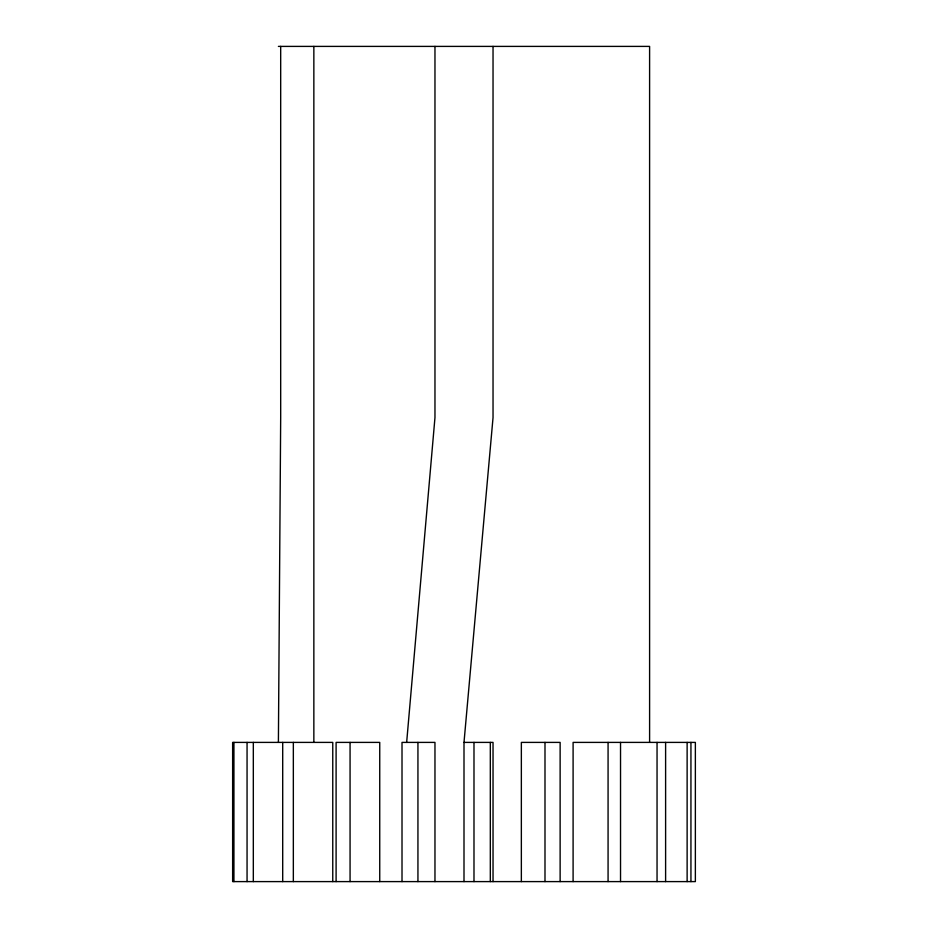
<?xml version="1.0" encoding="UTF-8"?>
<svg xmlns="http://www.w3.org/2000/svg" width="928" height="928" viewBox="0 0 928 928"><rect width="100%" height="100%" fill="white"/><g stroke="black" fill="none" stroke-linecap="round" stroke-linejoin="round"><path stroke-width="1.39" d="M278.4 742.4L280.685 417.6L280.685 46.4M406.65 742.4L434.965 417.6L434.965 46.4M464 881.6L464 742.4L493.035 417.6L493.035 46.4M278.4 46.4L649.6 46.4L649.6 742.4M464 742.4L493.035 742.4L493.035 881.6M690.942 742.4L690.942 881.6M687.126 742.4L687.126 881.6M665.608 742.4L665.608 881.6M657.047 742.4L657.047 881.6M620.53 742.4L620.53 881.6M608.072 742.4L608.072 881.6M573.098 881.6L573.098 742.4L695.362 742.4L695.362 881.6L232.638 881.6L232.638 742.4L332.758 742.4L332.758 881.6M560.129 881.6L560.129 742.4L521.35 742.4L521.35 881.6M544.991 742.4L544.991 881.6M490.32 742.4L490.32 881.6M473.988 742.4L473.988 881.6M434.965 881.6L434.965 742.4L402.01 742.4L402.01 881.6M417.936 742.4L417.936 881.6M379.738 881.6L379.738 742.4L336.098 742.4L336.098 881.6M350.065 742.4L350.065 881.6M313.85 46.4L313.85 742.4M293.341 742.4L293.341 881.6M282.704 742.4L282.704 881.6M253.321 742.4L253.321 881.6M247.057 742.4L247.057 881.6M233.926 742.4L233.926 881.6"/></g></svg>
